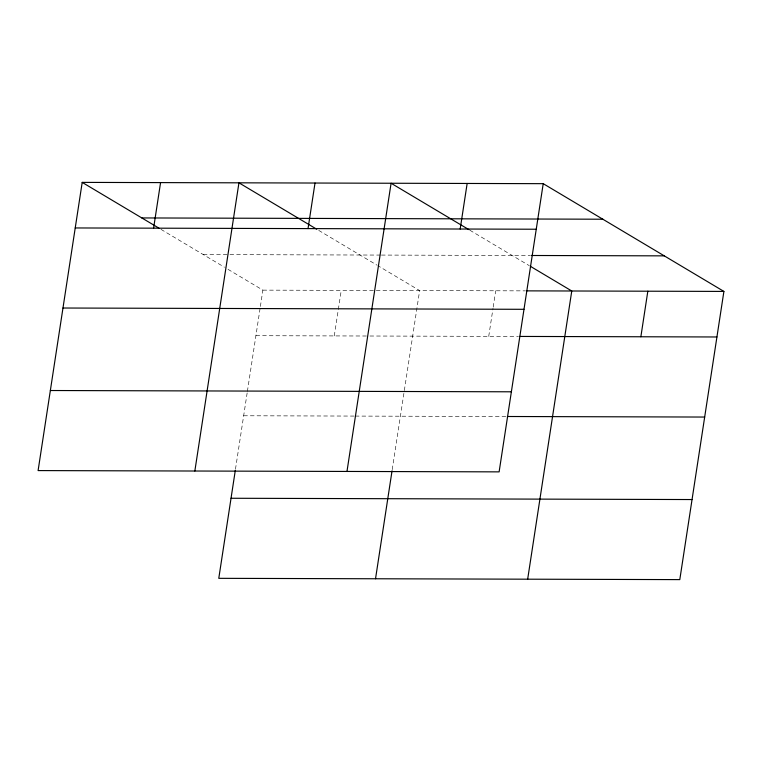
<?xml version="1.0" encoding="UTF-8"?>
<svg xmlns="http://www.w3.org/2000/svg" width="762" height="762" viewBox="0 0 762 762"><rect width="100%" height="100%" fill="white"/><g stroke="black" fill="none" stroke-linecap="round" stroke-linejoin="round"><path stroke-width="0.57" stroke-dasharray="3.81 2.86" d="M235.477 469.221L247.212 392.563M247.383 391.401L260.204 307.658M260.375 306.486L262.88 290.132L225.495 267.833M334.28 335.918L341.252 290.351M392.22 469.649L419.633 290.57L378.19 265.862M488.728 336.347L493.014 308.305M493.195 307.134L495.7 290.779M203.254 254.575L380.209 255.07M381.4 255.07L529.971 255.48M262.88 290.132L525.409 290.865M255.908 335.699L368.722 336.013M369.903 336.013L518.436 336.423M243.659 415.766L354.092 416.071M355.283 416.081L506.187 416.5M469.84 230.21L529.323 265.681M318.716 230.391L377.18 265.252M160.963 229.352L224.485 267.233"/><path stroke-width="1.14" d="M82.201 182.385L38.1 470.583L499.12 471.868L543.22 183.671L82.201 182.385L158.944 228.152M153.6 228.171L160.572 182.604M194.843 471.021L238.944 182.823L316.697 229.191M235.306 470.373L218.78 578.329L679.799 579.615L723.9 291.417L543.22 183.671M308.038 228.6L315.011 183.032M346.977 471.449L391.087 183.242L468.84 229.61M375.523 578.768L392.049 470.811M460.181 229.019L467.154 183.452M527.666 579.196L571.767 290.989L530.333 266.281M640.861 336.766L647.833 291.198M141.827 217.942L602.847 219.218M75.228 227.952L536.248 229.229M531.152 255.489L664.274 255.861M526.599 290.865L723.9 291.417M62.979 308.019L523.989 309.305M519.627 336.433L716.928 336.975M50.349 390.515L511.369 391.801M507.378 416.5L704.679 417.052M231.038 498.262L692.048 499.548"/></g></svg>
